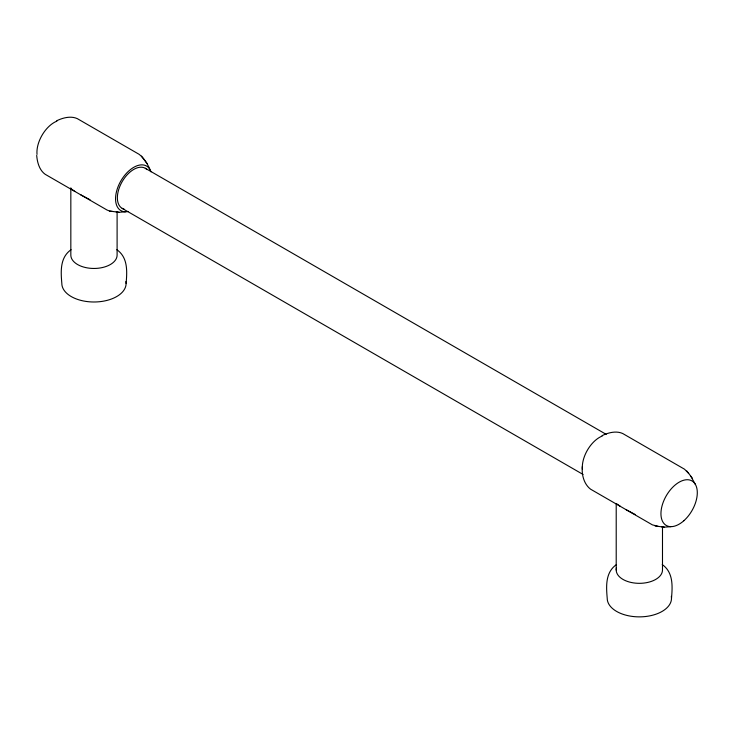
<?xml version="1.0" encoding="UTF-8"?>
<svg xmlns="http://www.w3.org/2000/svg" width="734" height="734" viewBox="0 0 734 734"><rect width="100%" height="100%" fill="white"/><g stroke="black" fill="none" stroke-linecap="round" stroke-linejoin="round"><path stroke-width="1.1" d="M582.337 466.512C581.511 474.586 583.906 484.101 590.558 489.174L652.37 524.856L658.123 526.361M71.088 249.698C59.894 257.451 60.775 271.378 61.83 283.443A32.14 18.552 0 0 0 95.649 301.968A32.14 18.552 0 0 0 125.927 281.498M616.477 564.574C605.284 572.327 606.156 586.255 607.22 598.32A32.14 18.552 0 0 0 641.039 616.844A32.14 18.552 0 0 0 671.316 596.375M56.701 120.752C62.904 117.779 70.767 115.669 77.309 118.633L139.121 154.323C144.038 158.159 147.461 163.765 149.929 169.435M602.082 435.629C608.284 432.656 616.147 430.546 622.698 433.51L684.51 469.2L688.685 473.43M36.7 155.388C37.223 162.251 39.333 170.105 45.178 174.297L106.98 209.988L109.696 211.089L119.018 212.291L125.477 211.787M655.086 525.966L664.398 527.168L670.867 526.663M109.696 211.089L112.733 211.493M116.22 211.924L119.018 212.291M661.609 526.801L664.398 527.168M90.025 199.74L80.841 194.886M635.415 514.617L626.221 509.763M145.304 168.279L606.201 434.372M122.165 208.355L583.062 474.458M620.34 506.368L616.578 503.735M74.96 191.491L71.189 188.858M662.233 564.574C673.427 572.327 672.546 586.255 671.491 598.32M116.844 249.698C128.037 257.451 127.156 271.378 126.101 283.443M690.804 476.219L695.318 484.312M147.13 163.59L141.442 156.113M686.822 470.989L692.52 478.467M662.49 526.663L662.49 569.979A23.139 13.359 0 0 1 637.534 583.291A23.139 13.359 0 0 1 616.496 567.887M616.211 503.873L616.211 569.979M117.101 211.787L117.101 255.102A23.139 13.359 0 0 1 93.961 268.461A23.139 13.359 0 0 1 70.831 255.102L70.831 187.849M124.119 209.153A23.139 13.359 -60 0 1 122.165 181.637A23.139 13.359 -60 0 1 146.974 169.572M128.12 211.53A25.708 14.845 -60 0 1 120.881 180.894A25.708 14.845 -60 0 1 151.02 171.848M37.021 154.397A24.424 14.102 -60 0 1 56.903 121.147M582.411 469.274A24.424 14.102 -60 0 1 602.284 436.014M683.822 520.755A25.708 14.845 -60 0 0 691.979 480.926A25.708 14.845 -60 0 0 661.563 507.9A25.708 14.845 -60 0 0 683.822 520.755"/></g></svg>
